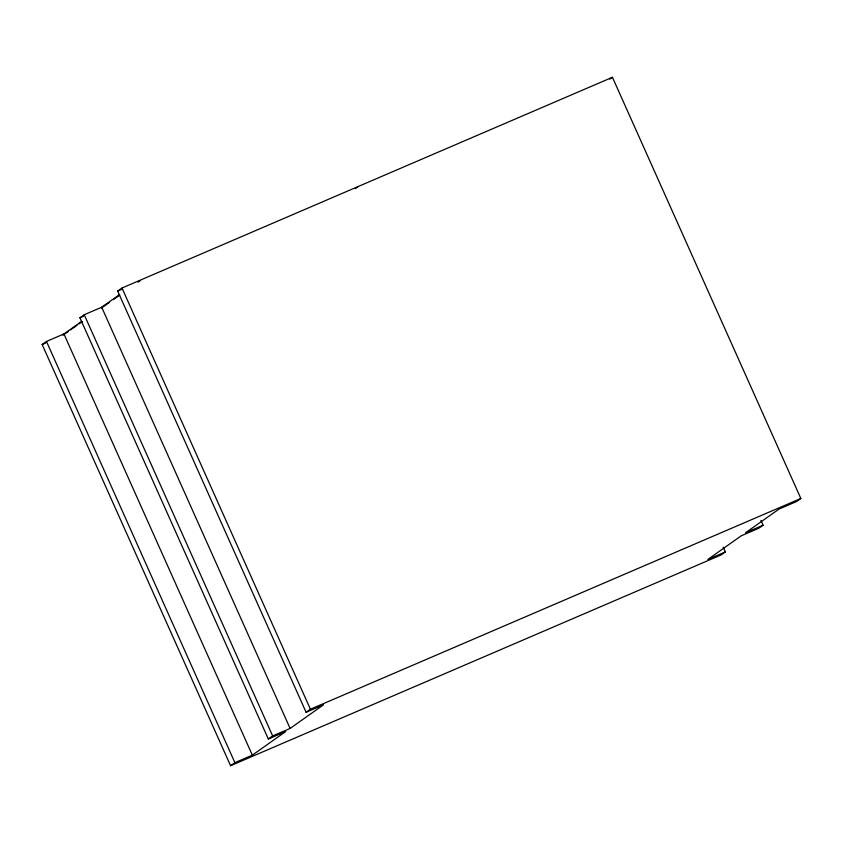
<?xml version="1.0" encoding="UTF-8"?>
<svg xmlns="http://www.w3.org/2000/svg" width="843" height="843" viewBox="0 0 843 843"><rect width="100%" height="100%" fill="white"/><g stroke="black" fill="none" stroke-linecap="round" stroke-linejoin="round"><path stroke-width="1.26" d="M723.178 547.128L725.328 551.933L721.007 554.989L230.571 765.718L42.15 344.513L46.47 341.447L63.931 333.954L81.687 321.383M230.571 765.718L234.891 762.662L252.342 755.159L285.777 731.503L268.327 739.005L79.916 317.79L84.237 314.734L101.687 307.231L119.453 294.66M268.327 739.005L272.647 735.939L290.108 728.447L323.543 704.78L306.093 712.282L117.672 291.067L121.993 288.011L612.429 77.282L800.85 498.487L796.53 501.553L779.069 509.046L745.634 532.713L763.084 525.21L760.944 520.405M63.004 335.251L68.357 331.468M70.496 329.95L76.924 325.398M79.073 323.881L82.287 321.604M101.56 307.969L109.063 302.658M113.352 299.623L119.78 295.082M137.989 282.194L140.128 280.677M355.314 188.642L357.917 186.809M609.837 79.116L612.429 77.282M306.093 712.282L310.414 709.226L800.85 498.487M763.084 525.21L758.763 528.266L741.313 535.769L707.878 559.425L725.328 551.933M117.672 291.067L122.33 289.075M79.916 317.79L83.404 316.294M42.15 344.513L45.638 343.006M121.993 288.011L310.414 709.226M101.687 307.231L290.108 728.447M84.237 314.734L272.647 735.939M63.931 333.954L252.342 755.159M46.47 341.447L234.891 762.662"/></g></svg>
